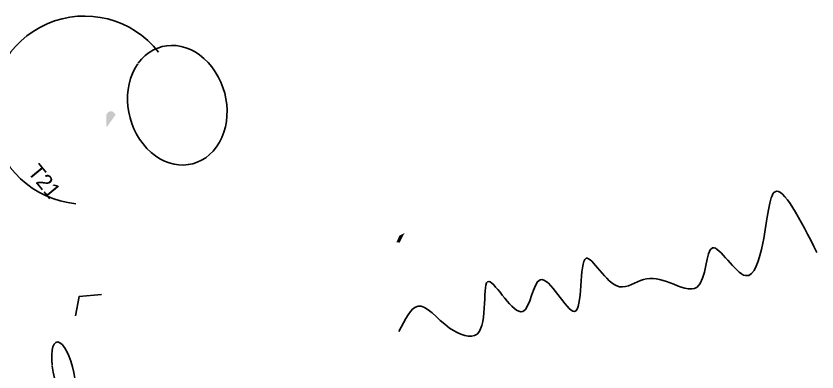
# Model space of a CAD drawing. Header units: millimetres. Extents: x -115 to 132, y -127 to 163.
# Drawn here: x -39.6 to 88.8, y 65.6 to 122.6 of the extents above; entities that cross this region are included whole.
import ezdxf

# ---------------------------------------------------------------- set-up
doc = ezdxf.new("R2010")
doc.units = ezdxf.units.MM
doc.styles.add('OpenSansCondensed-Light', font='OpenSansCondensed-Light.ttf')
doc.dimstyles.new('EZDXF', dxfattribs={"dimtxt": 0.25, "dimasz": 0.175, "dimexe": 0.375, "dimexo": 0.125, "dimgap": 0.1, "dimtad": 1, "dimlfac": 100, "dimzin": 12, "dimdsep": 46, "dimtxsty": 'OpenSansCondensed-Light', "dimblk": 'ARCHTICK', "dimcen": 2.5, "dimazin": 3, "dimtfac": 0.5, "dimtmove": 2, "dimatfit": 3})

# ---------------------------------------------------------------- blocks, each defined once
blk = doc.blocks.new('_ARCHTICK')
at = {"color": 0, "linetype": 'BYBLOCK', "const_width": 0.15}
blk.add_lwpolyline([(-0.5, -0.5), (0.5, 0.5)], dxfattribs=at)
blk = doc.blocks.new('B0', base_point=(0.03882, 4.18843))
blk.add_hatch(color=7).paths.add_polyline_path([(21.3892, -44.29726, 0.4), (22.8892, -44.29726), (22.8892, -43.29726)])
blk.add_polyline3d([(18.67225, 14.12804, 0), (21.67225, 15.12804, 2), (23.67225, 12.12804, -1)])
blk.add_arc((48.31532, 28.57102), 15.05088, 336.504958, -156.937044)
blk.add_ellipse((11.44611, -44.9094), major_axis=(-7.93687, 0.71674), ratio=0.5976424, start_param=-3.77820832, end_param=2.48789703)
blk.add_spline([(-35.89156, 33.18474), (-33.89156, 38.75423), (-31.89156, 35.02486), (-29.89156, 32.86455), (-27.89156, 35.70435), (-25.89156, 32.97609), (-23.89156, 33.86775), (-21.89156, 34.67685), (-19.89156, 34.60983), (-17.89156, 37.49029), (-15.89156, 33.62714), (-13.89156, 36.7762), (-11.89156, 34.681), (-9.89156, 37.70263), (-7.89156, 33.87917), (-5.89156, 34.90691), (-3.89156, 37.25322), (-1.89156, 35.67168)], degree=3)
blk.add_text('T21', height=2.5, rotation=247.966613).set_placement((35.15719, 31.94449))
blk.add_linear_dim(base=(-32.97145, 35.733), p1=(-32.97145, 30.733), p2=(-24.38502, 30.733), dimstyle='EZDXF').render()
blk.add_linear_dim(base=(-35.84388, -18.36245), p1=(-33.67881, -22.11245), p2=(-14.00309, -22.11245), angle=30, dimstyle='EZDXF').render()
blk.add_leader([(-22.65316, 18.66195), (-17.65316, 22.66195), (-13.65316, 22.66195)], dimstyle='EZDXF')
blk = doc.blocks.new('B1', base_point=(4.70329, 4.8649))
at = {"extrusion": (0.041314, -0.438751, 0.69587)}
blk.add_solid([(-25.41892, 49.17516), (-24.41892, 49.17516), (-25.41892, 49.87516), (-24.21892, 50.17516)], dxfattribs=at)
at = {"xscale": 2, "rotation": 187.17697106642868}
blk.add_blockref('B0', (-2.67153, 0.22842), dxfattribs=at)
blk = doc.blocks.new('B2', base_point=(-0.97837, 0.01936))
at = {"xscale": 0.5, "yscale": -2, "rotation": 280.8760551810004}
blk.add_blockref('B1', (1.55213, -5.98317), dxfattribs=at)

msp = doc.modelspace()

# ---------------------------------------------------------------- block references
at = {"extrusion": (0, 0, -1), "xscale": -1, "yscale": -1, "rotation": 104.08987133399604}
msp.add_blockref('B2', (-2.76, 21.26), dxfattribs=at)
at = {"extrusion": (0, 0, -1), "xscale": -1, "rotation": 298.4979925691361}
msp.add_blockref('B0', (30.18, 53.45), dxfattribs=at)
at = {"xscale": 2, "yscale": -2, "rotation": 194.87869302237638}
msp.add_blockref('B0', (34.24, 10.22), dxfattribs=at)
at = {"extrusion": (0.929331, 0.284217, 0.20855), "rotation": 106.92277762556553}
msp.add_blockref('B0', (28.39, 29.08), dxfattribs=at)

doc.saveas('drawing.dxf')
